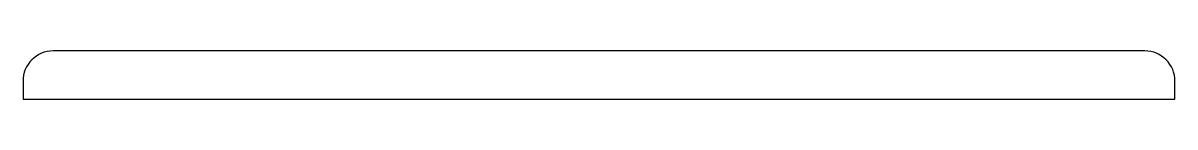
# Model space of a CAD drawing. Extents: x 145.5 to 193.5, y 234.2 to 236.2.
import ezdxf

# ---------------------------------------------------------------- set-up
doc = ezdxf.new("R2010")
doc.units = 0
doc.layers.add('ANA', color=220, linetype='CONTINUOUS')

msp = doc.modelspace()

# ---------------------------------------------------------------- linework, layer by layer
at = {"layer": 'ANA', "color": 7}
msp.add_lwpolyline([(193.53, 234.186), (193.53, 234.936, 0.414214), (192.28, 236.186), (146.78, 236.186, 0.414214), (145.53, 234.936), (145.53, 234.186)], format="xyb", close=True, dxfattribs=at)

doc.saveas('drawing.dxf')
